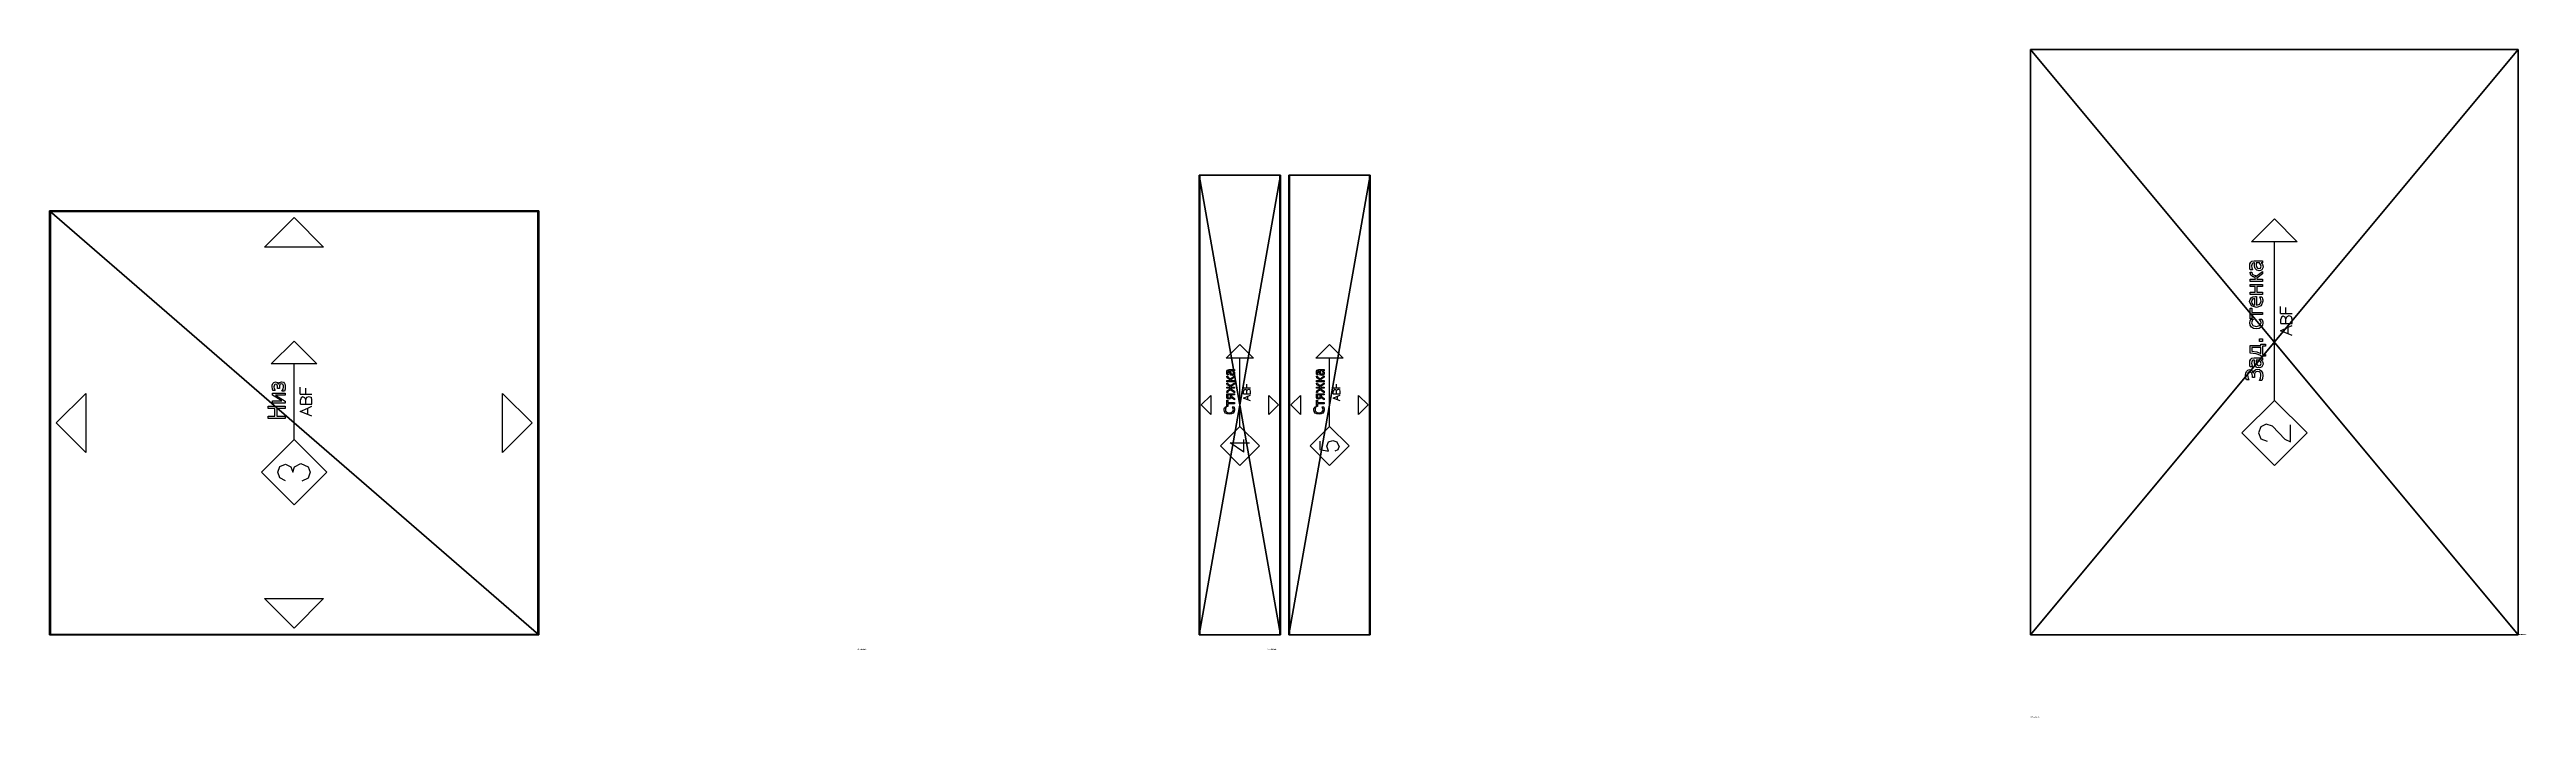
# Model space of a CAD drawing. Extents: x -23052 to 10, y -2015 to 718.
# Drawn here: x -3028 to 10, y -101 to 718 of the extents above; entities that cross this region are included whole.
import ezdxf

# ---------------------------------------------------------------- set-up
doc = ezdxf.new("R2010")
doc.units = 0
doc.header["$LTSCALE"] = 25.4
doc.layers.get('0').update_dxf_attribs({"color": 13, "linetype": 'CONTINUOUS'})
for name, color, linetype in [('ABF_CUTTINGLINES', 230, 'CONTINUOUS'), ('ABF_EDGEBANDING', 13, 'CONTINUOUS'), ('ABF_LABEL', 144, 'CONTINUOUS')]:
    doc.layers.add(name, color=color, linetype=linetype)

# ---------------------------------------------------------------- blocks, each defined once
blk = doc.blocks.new('GROUP48_1')
at = {"layer": 'ABF_LABEL', "color": 0}
for p, q in [((-29.4, 21.7), (-27.8, 22.2)), ((-29.4, 19.8), (-29.4, 21.7)), ((-29.3, 19.8), (-29.4, 19.8)), ((-28.7, 20.1), (-29.3, 19.8)), ((-27.9, 20.5), (-28.7, 20.1)), ((-26.9, 20.8), (-27.9, 20.5)), ((-27.8, 22.2), (-25.7, 22.5)), ((-25.8, 21), (-26.9, 20.8)), ((-24.8, 20.9), (-25.8, 21)), ((-25.7, 22.5), (-24, 22.3)), ((-23.9, 20.6), (-24.8, 20.9)), ((-24, 22.3), (-22.7, 21.8)), ((-23.3, 20), (-23.9, 20.6)), ((-23.1, 19.2), (-23.3, 20)), ((-22.7, 21.8), (-21.7, 20.7)), ((-21.3, 19.4), (-22.1, 17.5)), ((-21.7, 20.7), (-21.3, 19.4)), ((-75.3, 10.5), (-77.1, 5.6)), ((-65.5, 1.5), (-75.6, -8.2)), ((-70.5, 12.3), (-75.3, 10.5)), ((-65.9, 10.6), (-70.5, 12.3)), ((-63.9, 6.5), (-65.9, 10.6)), ((-65.5, 1.5), (-63.9, 6.5)), ((-45.3, 0), (78.3, 0)), ((-29.8, 9.7), (-29.8, 11.7)), ((-29.8, 11.7), (-29.7, 11.7)), ((-28.2, 9.2), (-29.8, 9.7)), ((-29.7, 11.7), (-28, 10.8)), ((-25.9, 9), (-28.2, 9.2)), ((-28, 10.8), (-26, 10.5)), ((-27.4, 15.6), (-27.4, 17)), ((-27.4, 17), (-26.2, 17)), ((-26, 15.6), (-27.4, 15.6)), ((-26.2, 17), (-24, 17.6)), ((-24.7, 15.4), (-26, 15.6)), ((-26, 10.5), (-24.7, 10.7)), ((-23.9, 9.3), (-25.9, 9)), ((-23.7, 15), (-24.7, 15.4)), ((-24.7, 10.7), (-23.6, 11.2)), ((-24, 17.6), (-23.1, 19.2)), ((-22.1, 17.5), (-23.9, 16.5)), ((-23.9, 16.5), (-23.9, 16.3)), ((-23.9, 16.3), (-22.9, 16.1)), ((-22.3, 10.2), (-23.9, 9.3)), ((-23, 14.3), (-23.7, 15)), ((-23.6, 11.2), (-23, 12)), ((-22.8, 13.2), (-23, 14.3)), ((-23, 12), (-22.8, 13.2)), ((-22.9, 16.1), (-22, 15.5)), ((-21.3, 11.5), (-22.3, 10.2)), ((-22, 15.5), (-21.3, 14.6)), ((-21.3, 14.6), (-21, 13.1)), ((-21, 13.1), (-21.3, 11.5)), ((-20, 12), (-19.6, 13.8)), ((-19.8, 10.8), (-20, 12)), ((-19.1, 9.8), (-19.8, 10.8)), ((-19.6, 13.8), (-18.2, 14.9)), ((-19.2, 18.8), (-17.9, 19.1)), ((-19.2, 17.1), (-19.2, 18.8)), ((-19.1, 17.1), (-19.2, 17.1)), ((-17.6, 17.6), (-19.1, 17.1)), ((-18.2, 9.2), (-19.1, 9.8)), ((-17.9, 13.3), (-18.3, 12.1)), ((-18.3, 12.1), (-17.8, 10.9)), ((-18.2, 14.9), (-16.3, 15.4)), ((-17, 8.9), (-18.2, 9.2)), ((-17.9, 19.1), (-16.2, 19.2)), ((-16.8, 13.9), (-17.9, 13.3)), ((-17.8, 10.9), (-16.5, 10.4)), ((-16.2, 17.8), (-17.6, 17.6)), ((-15.9, 9.1), (-17, 8.9)), ((-15.3, 14.2), (-16.8, 13.9)), ((-16.5, 10.4), (-15, 10.8)), ((-16.3, 15.4), (-13.9, 15.6)), ((-16.2, 19.2), (-14.5, 19.1)), ((-15.3, 17.7), (-16.2, 17.8)), ((-15.1, 9.4), (-15.9, 9.1)), ((-14.5, 17.4), (-15.3, 17.7)), ((-13.9, 14.3), (-15.3, 14.2)), ((-14.4, 9.8), (-15.1, 9.4)), ((-15, 10.8), (-13.9, 11.6)), ((-14.5, 19.1), (-13.3, 18.5)), ((-14, 16.9), (-14.5, 17.4)), ((-13.9, 10.2), (-14.4, 9.8)), ((-13.9, 16), (-14, 16.9)), ((-13.9, 15.6), (-13.9, 16)), ((-13.9, 11.6), (-13.9, 14.3)), ((-13.9, 9.2), (-13.9, 10.2)), ((-12.2, 9.2), (-13.9, 9.2)), ((-13.3, 18.5), (-12.5, 17.5)), ((-12.5, 17.5), (-12.2, 15.9)), ((-12.2, 15.9), (-12.2, 9.2)), ((-11, 6.9), (-11, 10.6)), ((-11, 10.6), (-10.4, 10.6)), ((-9.5, 6.9), (-11, 6.9)), ((-10.4, 10.6), (-9, 14.2)), ((-3.1, 9.2), (-9.5, 9.2)), ((-9.5, 9.2), (-9.5, 6.9)), ((-9, 14.2), (-8.5, 19)), ((-7.5, 13.6), (-8.8, 10.6)), ((-8.8, 10.6), (-4.1, 10.6)), ((-8.5, 19), (-2.5, 19)), ((-6.9, 17.6), (-7.5, 13.6)), ((-4.1, 17.6), (-6.9, 17.6)), ((-4.1, 10.6), (-4.1, 17.6)), ((-3.1, 6.9), (-3.1, 9.2)), ((-1.5, 6.9), (-3.1, 6.9)), ((-2.5, 19), (-2.5, 10.6)), ((-2.5, 10.6), (-1.5, 10.6)), ((-1.5, 10.6), (-1.5, 6.9)), ((0.6, 9.2), (0.6, 11.7)), ((0.6, 11.7), (2.7, 11.7)), ((2.7, 9.2), (0.6, 9.2)), ((2.7, 11.7), (2.7, 9.2)), ((10.5, 14.1), (10.8, 16.3)), ((10.8, 11.8), (10.5, 14.1)), ((10.8, 16.3), (11.7, 17.9)), ((11.7, 10.2), (10.8, 11.8)), ((11.7, 17.9), (13.2, 18.9)), ((13.2, 9.3), (11.7, 10.2)), ((12.9, 16.8), (12.2, 14.1)), ((12.2, 14.1), (12.9, 11.4)), ((15, 17.8), (12.9, 16.8)), ((12.9, 11.4), (15, 10.4)), ((13.2, 18.9), (15, 19.2)), ((15, 9), (13.2, 9.3)), ((15, 19.2), (16.6, 19)), ((15.9, 17.7), (15, 17.8)), ((15, 10.4), (16.5, 10.7)), ((15.9, 9.1), (15, 9)), ((16.7, 17.4), (15.9, 17.7)), ((16.6, 9.2), (15.9, 9.1)), ((16.5, 10.7), (17.8, 11.6)), ((16.6, 19), (17.9, 18.5)), ((17.3, 9.5), (16.6, 9.2)), ((17.4, 17), (16.7, 17.4)), ((17.9, 9.8), (17.3, 9.5)), ((17.8, 16.6), (17.4, 17)), ((17.9, 16.6), (17.8, 16.6)), ((17.8, 11.6), (17.9, 11.6)), ((17.9, 18.5), (17.9, 16.6)), ((17.9, 11.6), (17.9, 9.8)), ((18.3, 17.5), (18.3, 19)), ((18.3, 19), (26.6, 19)), ((21.6, 17.5), (18.3, 17.5)), ((21.6, 9.2), (21.6, 17.5)), ((23.2, 9.2), (21.6, 9.2)), ((26.6, 17.5), (23.2, 17.5)), ((23.2, 17.5), (23.2, 9.2)), ((26.6, 19), (26.6, 17.5)), ((27.1, 14), (28.4, 17.8)), ((28.4, 10.3), (27.1, 14)), ((28.4, 17.8), (31.6, 19.3)), ((32, 9), (28.4, 10.3)), ((29, 16.3), (28.8, 15.2)), ((28.8, 15.2), (34, 15.2)), ((35.6, 13.9), (28.8, 13.9)), ((28.8, 13.9), (29.6, 11.3)), ((29.6, 17.1), (29, 16.3)), ((30.4, 17.7), (29.6, 17.1)), ((29.6, 11.3), (32, 10.4)), ((31.5, 17.9), (30.4, 17.7)), ((32.7, 17.7), (31.5, 17.9)), ((31.6, 19.3), (33.3, 19)), ((32, 10.4), (33.1, 10.5)), ((33, 9), (32, 9)), ((33.4, 17.1), (32.7, 17.7)), ((33.9, 9.2), (33, 9)), ((33.1, 10.5), (34, 10.9)), ((33.3, 19), (34.5, 18.2)), ((33.8, 16.3), (33.4, 17.1)), ((34, 15.2), (33.8, 16.3)), ((34.7, 9.5), (33.9, 9.2)), ((34, 10.9), (34.8, 11.2)), ((34.5, 18.2), (35.3, 16.8)), ((35.4, 9.8), (34.7, 9.5)), ((34.8, 11.2), (35.3, 11.6)), ((35.3, 16.8), (35.6, 14.8)), ((35.3, 11.6), (35.4, 11.6)), ((35.4, 11.6), (35.4, 9.8)), ((35.6, 14.8), (35.6, 13.9)), ((37.2, 9.2), (37.2, 19)), ((37.2, 19), (38.9, 19)), ((38.9, 9.2), (37.2, 9.2)), ((38.9, 19), (38.9, 15)), ((38.9, 15), (43.3, 15)), ((43.3, 13.6), (38.9, 13.6)), ((38.9, 13.6), (38.9, 9.2)), ((43.3, 15), (43.3, 19)), ((43.3, 19), (45, 19)), ((43.3, 9.2), (43.3, 13.6)), ((45, 9.2), (43.3, 9.2)), ((45, 19), (45, 9.2)), ((47.3, 9.2), (47.3, 19)), ((47.3, 19), (49, 19)), ((49, 9.2), (47.3, 9.2)), ((49, 19), (49, 14.7)), ((49, 14.7), (50.1, 15)), ((49.8, 13.7), (49, 13.7)), ((49, 13.7), (49, 9.2)), ((53.2, 9.2), (49.8, 13.7)), ((50.1, 15), (50.8, 16)), ((50.8, 16), (51, 16.5)), ((51, 16.5), (51.2, 17)), ((51.2, 17), (52.3, 18.5)), ((52, 15.1), (51.2, 14.4)), ((51.2, 14.4), (55.2, 9.2)), ((52.5, 16.2), (52, 15.1)), ((52.3, 18.5), (54.1, 19)), ((53.1, 17.3), (52.5, 16.2)), ((54.2, 17.6), (53.1, 17.3)), ((55.2, 9.2), (53.2, 9.2)), ((54.1, 19), (54.5, 19)), ((54.5, 17.6), (54.2, 17.6)), ((54.5, 19), (54.5, 17.6)), ((55.6, 12), (56, 13.8)), ((55.8, 10.8), (55.6, 12)), ((56.4, 9.8), (55.8, 10.8)), ((56, 13.8), (57.4, 14.9)), ((56.4, 18.8), (57.7, 19.1)), ((56.4, 17.1), (56.4, 18.8)), ((56.5, 17.1), (56.4, 17.1)), ((57.4, 9.2), (56.4, 9.8)), ((58, 17.6), (56.5, 17.1)), ((57.7, 13.3), (57.3, 12.1)), ((57.3, 12.1), (57.7, 10.9)), ((57.4, 14.9), (59.3, 15.4)), ((58.5, 8.9), (57.4, 9.2)), ((57.7, 19.1), (59.4, 19.2)), ((58.8, 13.9), (57.7, 13.3)), ((57.7, 10.9), (59.1, 10.4)), ((59.4, 17.8), (58, 17.6)), ((59.7, 9.1), (58.5, 8.9)), ((60.2, 14.2), (58.8, 13.9)), ((59.1, 10.4), (60.5, 10.8)), ((59.3, 15.4), (61.7, 15.6)), ((59.4, 19.2), (61.1, 19.1)), ((60.3, 17.7), (59.4, 17.8)), ((60.5, 9.4), (59.7, 9.1)), ((61.7, 14.3), (60.2, 14.2)), ((61.1, 17.4), (60.3, 17.7)), ((60.5, 10.8), (61.7, 11.6)), ((61.2, 9.8), (60.5, 9.4)), ((61.1, 19.1), (62.3, 18.5)), ((61.6, 16.9), (61.1, 17.4)), ((61.7, 10.2), (61.2, 9.8)), ((61.7, 16), (61.6, 16.9)), ((61.7, 15.6), (61.7, 16)), ((61.7, 11.6), (61.7, 14.3)), ((61.7, 9.2), (61.7, 10.2)), ((63.4, 9.2), (61.7, 9.2)), ((62.3, 18.5), (63.1, 17.5)), ((63.1, 17.5), (63.4, 15.9)), ((63.4, 15.9), (63.4, 9.2)), ((-75.6, -8.2), (-77.6, -12.4)), ((-77.6, -12.4), (-64.3, -12.4)), ((5.2, -13.7), (6.5, -10.6)), ((6.5, -10.6), (8.9, -4.6)), ((6.5, -10.6), (11.6, -10.6)), ((8.9, -4.6), (11.6, -10.6)), ((11.6, -10.6), (13, -13.7)), ((14.5, -4.9), (18, -4.9)), ((14.5, -4.9), (14.5, -9)), ((14.5, -9), (14.5, -13.7)), ((14.5, -9), (18, -9)), ((14.5, -13.7), (18, -13.7)), ((19.5, -5.4), (18, -4.9)), ((18, -9), (19.6, -8.3)), ((18, -9), (20, -9.9)), ((18, -13.7), (19.8, -13.4)), ((20.3, -6.8), (19.5, -5.4)), ((19.6, -8.3), (20.3, -6.8)), ((20.7, -11.6), (19.8, -13.4)), ((20, -9.9), (20.7, -11.6)), ((22.3, -4.8), (22.3, -9)), ((22.3, -4.8), (27.8, -4.8)), ((22.3, -9), (27.1, -9)), ((22.3, -9), (22.3, -13.7))]:
    blk.add_line(p, q, dxfattribs=at)
for points in [[(-45.3, 0, 0), (-70.7, -25.4, 0), (-96.1, 0, 0), (-70.7, 25.4, 0), (-45.3, 0, 0)], [(78.3, 17.8, 0), (96.1, 0, 0), (78.3, -17.8, 0), (78.3, 17.8, 0)]]:
    blk.add_polyline3d(points, close=True, dxfattribs=at)
blk = doc.blocks.new('GROUP52_1')
at = {"layer": 'ABF_CUTTINGLINES', "color": 0}
blk.add_polyline3d([(599, 101, 0), (599, 819, 0), (1, 819, 0), (1, 101, 0), (599, 101, 0)], close=True, dxfattribs=at)
blk = doc.blocks.new('_______8')
at = {"layer": 'ABF_CUTTINGLINES', "color": 0}
for p, q in [((1, 101), (1, 819)), ((1, 101, 4), (1, 819, 4)), ((1, 819), (1, 819, 4)), ((1, 101), (1, 819)), ((1, 819), (599, 819)), ((1, 819, 4), (599, 819, 4)), ((1, 819), (599, 819)), ((1, 819), (1, 819, 4)), ((1, 819, 4), (599, 819, 4)), ((1, 101, 4), (1, 819, 4)), ((599, 819), (599, 101)), ((599, 819), (599, 819, 4)), ((599, 819), (599, 101)), ((599, 819), (599, 819, 4)), ((599, 819, 4), (599, 101, 4)), ((599, 819, 4), (599, 101, 4)), ((1, 101), (1, 101, 4)), ((599, 101), (1, 101)), ((599, 101), (1, 101)), ((599, 101, 4), (1, 101, 4)), ((1, 101), (1, 101, 4)), ((599, 101, 4), (1, 101, 4)), ((599, 101), (599, 101, 4)), ((599, 101), (599, 101, 4))]:
    blk.add_line(p, q, dxfattribs=at)
ref = blk.add_blockref('GROUP52_1', (0, 0, 4), dxfattribs=at)
ref.add_attrib('Skp_GroupInstanceName', '_ABF_cuttingLines', (0, 0), dxfattribs={"layer": '0', "height": 1})
at = {"layer": 'ABF_LABEL', "color": 0}
ref = blk.add_blockref('GROUP48_1', (300, 460, 4), dxfattribs=dict(at, xscale=1.574803149606299, yscale=1.574803149606299, rotation=90))
ref.add_attrib('Skp_GroupInstanceName', '_ABF_Label', (0, 0), dxfattribs={"layer": '0', "height": 1})
at = {"color": 0}
mesh = blk.add_polyface(dxfattribs=at)
corners = [(1, 819, 4), (1, 101), (1, 101, 4), (1, 819)]
mesh.append_faces([[corners[k] for k in face] for face in [(0, 1, 2), (1, 0, 3)]], dxfattribs={"vtx0": -1, "color": 0})
mesh = blk.add_polyface(dxfattribs=at)
corners = [(599, 819), (1, 101), (1, 819), (599, 101)]
mesh.append_faces([[corners[k] for k in face] for face in [(0, 1, 2), (1, 0, 3)]], dxfattribs={"vtx0": -1, "color": 0})
mesh = blk.add_polyface(dxfattribs=at)
corners = [(1, 819, 4), (599, 819), (1, 819), (599, 819, 4)]
mesh.append_faces([[corners[k] for k in face] for face in [(0, 1, 2), (1, 0, 3)]], dxfattribs={"vtx0": -1, "color": 0})
at = {"color": 7}
mesh = blk.add_polyface(dxfattribs=at)
corners = [(599, 101, 4), (1, 819, 4), (1, 101, 4), (599, 819, 4)]
mesh.append_faces([[corners[k] for k in face] for face in [(0, 1, 2), (1, 0, 3)]], dxfattribs={"vtx0": -1, "color": 7})
at = {"color": 0}
mesh = blk.add_polyface(dxfattribs=at)
corners = [(599, 819), (599, 101, 4), (599, 101), (599, 819, 4)]
mesh.append_faces([[corners[k] for k in face] for face in [(0, 1, 2), (1, 0, 3)]], dxfattribs={"vtx0": -1, "color": 0})
mesh = blk.add_polyface(dxfattribs=at)
corners = [(599, 101, 4), (1, 101), (599, 101), (1, 101, 4)]
mesh.append_faces([[corners[k] for k in face] for face in [(0, 1, 2), (1, 0, 3)]], dxfattribs={"vtx0": -1, "color": 0})
blk = doc.blocks.new('_4__THICKNESS_4')
at = {"color": 0}
ref = blk.add_blockref('_______8', (-599, -101), dxfattribs=at)
ref.add_attrib('Skp_GroupInstanceName', '__2. Зад. стенка', (0, 0), dxfattribs={"height": 1})
blk = doc.blocks.new('GROUP41_1')
at = {"layer": 'ABF_LABEL', "color": 0}
for p, q in [((-58, 12.7), (-60.1, 1.2)), ((-60.1, 1.2), (-53.5, 3.6)), ((-47.2, 12.7), (-58, 12.7)), ((-53.5, 3.6), (-48, 1.2)), ((-48, 1.2), (-46.2, -4.1)), ((-27.9, 0), (60.9, 0)), ((-12.1, 13.6), (-11.7, 16.5)), ((-11.7, 10.7), (-12.1, 13.6)), ((-11.7, 16.5), (-10.5, 18.6)), ((-10.5, 8.6), (-11.7, 10.7)), ((-10.5, 18.6), (-8.6, 19.9)), ((-8.6, 7.3), (-10.5, 8.6)), ((-10, 15.9), (-10.3, 13.6)), ((-10.3, 13.6), (-10, 11.3)), ((-9.1, 17.6), (-10, 15.9)), ((-10, 11.3), (-9.1, 9.7)), ((-7.8, 18.6), (-9.1, 17.6)), ((-9.1, 9.7), (-7.8, 8.7)), ((-8.6, 19.9), (-6.2, 20.4)), ((-6.3, 6.9), (-8.6, 7.3)), ((-6.2, 18.9), (-7.8, 18.6)), ((-7.8, 8.7), (-6.2, 8.4)), ((-5, 7), (-6.3, 6.9)), ((-6.2, 20.4), (-5, 20.3)), ((-4.9, 18.8), (-6.2, 18.9)), ((-6.2, 8.4), (-4.9, 8.6)), ((-5, 20.3), (-3.9, 20.1)), ((-3.9, 7.3), (-5, 7)), ((-3.8, 18.3), (-4.9, 18.8)), ((-4.9, 8.6), (-3.7, 9)), ((-3.9, 20.1), (-3.1, 19.7)), ((-3, 7.6), (-3.9, 7.3)), ((-2.9, 17.7), (-3.8, 18.3)), ((-3.7, 9), (-2.9, 9.6)), ((-3.1, 19.7), (-2.2, 19.3)), ((-2.2, 8), (-3, 7.6)), ((-2.3, 17.2), (-2.9, 17.7)), ((-2.9, 9.6), (-2.3, 10.1)), ((-2.2, 17.2), (-2.3, 17.2)), ((-2.3, 10.1), (-2.2, 10.1)), ((-2.2, 19.3), (-2.2, 17.2)), ((-2.2, 10.1), (-2.2, 8)), ((-1.9, 15.5), (-1.9, 16.9)), ((-1.9, 16.9), (6.4, 16.9)), ((1.5, 15.5), (-1.9, 15.5)), ((1.5, 7.1), (1.5, 15.5)), ((3.1, 7.1), (1.5, 7.1)), ((6.4, 15.5), (3.1, 15.5)), ((3.1, 15.5), (3.1, 7.1)), ((6.4, 16.9), (6.4, 15.5)), ((6.7, 7.1), (9.8, 11.2)), ((8.6, 7.1), (6.7, 7.1)), ((7.5, 14.1), (7.8, 15.4)), ((8, 12.2), (7.5, 14.1)), ((7.8, 15.4), (8.6, 16.3)), ((9.8, 11.2), (8, 12.2)), ((8.6, 16.3), (9.7, 16.8)), ((11.5, 11), (8.6, 7.1)), ((9.3, 14.8), (9.1, 14.1)), ((9.1, 14.1), (9.3, 13.3)), ((9.8, 15.3), (9.3, 14.8)), ((9.3, 13.3), (9.7, 12.7)), ((9.7, 16.8), (11.2, 16.9)), ((9.7, 12.7), (10.4, 12.4)), ((10.4, 15.5), (9.8, 15.3)), ((11.3, 15.6), (10.4, 15.5)), ((10.4, 12.4), (11.4, 12.3)), ((11.2, 16.9), (14.7, 16.9)), ((13.1, 15.6), (11.3, 15.6)), ((11.4, 12.3), (13.1, 12.3)), ((13.1, 11), (11.5, 11)), ((13.1, 12.3), (13.1, 15.6)), ((13.1, 7.1), (13.1, 11)), ((14.7, 7.1), (13.1, 7.1)), ((14.7, 16.9), (14.7, 7.1)), ((16, 7.1), (19.7, 12.3)), ((17.9, 7.1), (16, 7.1)), ((16.3, 15.5), (16.3, 16.9)), ((16.3, 16.9), (16.8, 16.9)), ((16.7, 15.5), (16.3, 15.5)), ((17.8, 15.2), (16.7, 15.5)), ((16.8, 16.9), (18.6, 16.5)), ((18.3, 14.2), (17.8, 15.2)), ((21, 11.6), (17.9, 7.1)), ((18.9, 12.9), (18.3, 14.2)), ((18.6, 16.5), (19.7, 14.9)), ((19.7, 12.3), (18.9, 12.9)), ((19.7, 14.9), (19.9, 14.4)), ((19.9, 14.4), (20.1, 13.9)), ((20.1, 13.9), (20.7, 13)), ((20.7, 13), (21.7, 12.6)), ((21.7, 11.6), (21, 11.6)), ((21.7, 12.6), (21.7, 16.9)), ((21.7, 16.9), (23.3, 16.9)), ((21.7, 7.1), (21.7, 11.6)), ((23.3, 7.1), (21.7, 7.1)), ((23.3, 16.9), (23.3, 12.6)), ((23.3, 12.6), (24.3, 13)), ((23.9, 11.6), (23.3, 11.6)), ((23.3, 11.6), (23.3, 7.1)), ((27, 7.1), (23.9, 11.6)), ((24.3, 13), (24.9, 13.9)), ((24.9, 13.9), (25.2, 14.4)), ((25.2, 14.4), (25.3, 14.9)), ((25.3, 14.9), (26.4, 16.5)), ((26.1, 13), (25.3, 12.3)), ((25.3, 12.3), (29, 7.1)), ((26.6, 14.2), (26.1, 13)), ((26.4, 16.5), (28.2, 16.9)), ((27.2, 15.2), (26.6, 14.2)), ((29, 7.1), (27, 7.1)), ((28.3, 15.5), (27.2, 15.2)), ((28.2, 16.9), (28.6, 16.9)), ((28.6, 15.5), (28.3, 15.5)), ((28.6, 16.9), (28.6, 15.5)), ((30.2, 7.1), (30.2, 16.9)), ((30.2, 16.9), (31.9, 16.9)), ((31.9, 7.1), (30.2, 7.1)), ((31.9, 16.9), (31.9, 12.7)), ((31.9, 12.7), (33, 12.9)), ((32.7, 11.6), (31.9, 11.6)), ((31.9, 11.6), (31.9, 7.1)), ((36.1, 7.1), (32.7, 11.6)), ((33, 12.9), (33.7, 13.9)), ((33.7, 13.9), (34, 14.4)), ((34, 14.4), (34.1, 14.9)), ((34.1, 14.9), (35.2, 16.5)), ((34.9, 13), (34.1, 12.3)), ((34.1, 12.3), (38.1, 7.1)), ((35.4, 14.2), (34.9, 13)), ((35.2, 16.5), (37, 16.9)), ((36, 15.2), (35.4, 14.2)), ((37.1, 15.5), (36, 15.2)), ((38.1, 7.1), (36.1, 7.1)), ((37, 16.9), (37.4, 16.9)), ((37.4, 15.5), (37.1, 15.5)), ((37.4, 16.9), (37.4, 15.5)), ((38.5, 10), (38.9, 11.7)), ((38.7, 8.7), (38.5, 10)), ((39.4, 7.7), (38.7, 8.7)), ((38.9, 11.7), (40.3, 12.8)), ((39.3, 16.7), (40.6, 17)), ((39.3, 15), (39.3, 16.7)), ((39.4, 15), (39.3, 15)), ((40.9, 15.5), (39.4, 15)), ((40.3, 7.1), (39.4, 7.7)), ((40.6, 11.2), (40.2, 10.1)), ((40.2, 10.1), (40.7, 8.8)), ((40.3, 12.8), (42.2, 13.4)), ((41.5, 6.9), (40.3, 7.1)), ((40.6, 17), (42.3, 17.1)), ((41.7, 11.9), (40.6, 11.2)), ((40.7, 8.8), (42, 8.4)), ((42.3, 15.7), (40.9, 15.5)), ((42.6, 7), (41.5, 6.9)), ((43.1, 12.1), (41.7, 11.9)), ((42, 8.4), (43.5, 8.7)), ((42.2, 13.4), (44.6, 13.6)), ((42.3, 17.1), (44, 17)), ((43.2, 15.6), (42.3, 15.7)), ((43.4, 7.3), (42.6, 7)), ((44.6, 12.3), (43.1, 12.1)), ((44, 15.4), (43.2, 15.6)), ((44.1, 7.8), (43.4, 7.3)), ((43.5, 8.7), (44.6, 9.5)), ((44, 17), (45.2, 16.4)), ((44.5, 14.8), (44, 15.4)), ((44.6, 8.2), (44.1, 7.8)), ((44.6, 13.9), (44.5, 14.8)), ((44.6, 13.6), (44.6, 13.9)), ((44.6, 9.5), (44.6, 12.3)), ((44.6, 7.1), (44.6, 8.2)), ((46.3, 7.1), (44.6, 7.1)), ((45.2, 16.4), (46, 15.4)), ((46, 15.4), (46.3, 13.8)), ((46.3, 13.8), (46.3, 7.1)), ((-58.6, -10.7), (-60.4, -7)), ((-53.8, -12.4), (-58.6, -10.7)), ((-53.8, -12.4), (-48, -9.5)), ((-46.2, -4.1), (-48, -9.5)), ((5.2, -13.7), (6.5, -10.6)), ((6.5, -10.6), (8.9, -4.6)), ((6.5, -10.6), (11.6, -10.6)), ((8.9, -4.6), (11.6, -10.6)), ((11.6, -10.6), (13, -13.7)), ((14.5, -4.9), (18, -4.9)), ((14.5, -4.9), (14.5, -9)), ((14.5, -9), (14.5, -13.7)), ((14.5, -9), (18, -9)), ((14.5, -13.7), (18, -13.7)), ((19.5, -5.4), (18, -4.9)), ((18, -9), (19.6, -8.3)), ((18, -9), (20, -9.9)), ((18, -13.7), (19.8, -13.4)), ((20.3, -6.8), (19.5, -5.4)), ((19.6, -8.3), (20.3, -6.8)), ((20.7, -11.6), (19.8, -13.4)), ((20, -9.9), (20.7, -11.6)), ((22.3, -4.8), (22.3, -9)), ((22.3, -4.8), (27.8, -4.8)), ((22.3, -9), (27.1, -9)), ((22.3, -9), (22.3, -13.7))]:
    blk.add_line(p, q, dxfattribs=at)
for points in [[(-27.9, 0, 0), (-53.3, -25.4, 0), (-78.7, 0, 0), (-53.3, 25.4, 0), (-27.9, 0, 0)], [(60.9, 17.8, 0), (78.7, 0, 0), (60.9, -17.8, 0), (60.9, 17.8, 0)]]:
    blk.add_polyline3d(points, close=True, dxfattribs=at)
blk = doc.blocks.new('GROUP53_2')
at = {"layer": 'ABF_CUTTINGLINES', "color": 0}
blk.add_polyline3d([(126, 582, 0), (28, 582, 0), (28, 18, 0), (126, 18, 0), (126, 582, 0)], close=True, dxfattribs=at)
blk = doc.blocks.new('GROUP54_2')
at = {"layer": 'ABF_EDGEBANDING', "color": 0}
for points in [[(29.5, 300, 0), (41.3, 311.8, 0), (41.3, 288.2, 0), (29.5, 300, 0)], [(124.5, 300, 0), (112.7, 288.2, 0), (112.7, 311.8, 0), (124.5, 300, 0)]]:
    blk.add_polyline3d(points, close=True, dxfattribs=at)
blk = doc.blocks.new('_______9')
at = {"color": 0}
for p, q in [((27, 582, 16), (27, 582)), ((27, 582), (27, 18)), ((27, 582, 16), (27, 18, 16)), ((127, 582, 16), (27, 582, 16)), ((27, 582, 16), (27, 18, 16)), ((127, 582, 16), (27, 582, 16)), ((127, 582), (27, 582)), ((27, 582, 16), (27, 582)), ((27, 582), (27, 18)), ((127, 582), (27, 582)), ((127, 18), (127, 582)), ((127, 582, 16), (127, 582)), ((127, 18, 16), (127, 582, 16)), ((127, 18, 16), (127, 582, 16)), ((127, 582, 16), (127, 582)), ((127, 18), (127, 582)), ((27, 18, 16), (127, 18, 16)), ((27, 18, 16), (27, 18)), ((27, 18), (127, 18)), ((27, 18, 16), (27, 18)), ((27, 18, 16), (127, 18, 16)), ((27, 18), (127, 18)), ((127, 18, 16), (127, 18)), ((127, 18, 16), (127, 18))]:
    blk.add_line(p, q, dxfattribs=at)
at = {"layer": 'ABF_CUTTINGLINES', "color": 0}
ref = blk.add_blockref('GROUP53_2', (0, 0, 16), dxfattribs=at)
ref.add_attrib('Skp_GroupInstanceName', '_ABF_cuttingLines', (0, 0), dxfattribs={"layer": '0', "height": 1})
at = {"layer": 'ABF_EDGEBANDING', "color": 0}
ref = blk.add_blockref('GROUP54_2', (0, 0, 16), dxfattribs=at)
ref.add_attrib('Skp_GroupInstanceName', '_ABF_edgeBanding', (0, 0), dxfattribs={"layer": '0', "height": 1})
at = {"layer": 'ABF_LABEL', "color": 0}
ref = blk.add_blockref('GROUP41_1', (77, 300, 16), dxfattribs=dict(at, xscale=0.9412212594764565, yscale=0.9412212594764564, rotation=90))
ref.add_attrib('Skp_GroupInstanceName', '_ABF_Label', (0, 0), dxfattribs={"layer": '0', "height": 1})
at = {"color": 0}
mesh = blk.add_polyface(dxfattribs=at)
corners = [(27, 582, 16), (27, 18), (27, 18, 16), (27, 582)]
mesh.append_faces([[corners[k] for k in face] for face in [(0, 1, 2), (1, 0, 3)]], dxfattribs={"vtx0": -1, "color": 0})
at = {"color": 7}
mesh = blk.add_polyface(dxfattribs=at)
corners = [(27, 18, 16), (127, 582, 16), (27, 582, 16), (127, 18, 16)]
mesh.append_faces([[corners[k] for k in face] for face in [(0, 1, 2), (1, 0, 3)]], dxfattribs={"vtx0": -1, "color": 7})
at = {"color": 0}
mesh = blk.add_polyface(dxfattribs=at)
corners = [(27, 582, 16), (127, 582), (27, 582), (127, 582, 16)]
mesh.append_faces([[corners[k] for k in face] for face in [(0, 1, 2), (1, 0, 3)]], dxfattribs={"vtx0": -1, "color": 0})
mesh = blk.add_polyface(dxfattribs=at)
corners = [(127, 582), (27, 18), (27, 582), (127, 18)]
mesh.append_faces([[corners[k] for k in face] for face in [(0, 1, 2), (1, 0, 3)]], dxfattribs={"vtx0": -1, "color": 0})
mesh = blk.add_polyface(dxfattribs=at)
corners = [(127, 582), (127, 18, 16), (127, 18), (127, 582, 16)]
mesh.append_faces([[corners[k] for k in face] for face in [(0, 1, 2), (1, 0, 3)]], dxfattribs={"vtx0": -1, "color": 0})
mesh = blk.add_polyface(dxfattribs=at)
corners = [(127, 18, 16), (27, 18), (127, 18), (27, 18, 16)]
mesh.append_faces([[corners[k] for k in face] for face in [(0, 1, 2), (1, 0, 3)]], dxfattribs={"vtx0": -1, "color": 0})
blk = doc.blocks.new('GROUP39_1')
at = {"layer": 'ABF_LABEL', "color": 0}
for p, q in [((-61.5, -5.2), (-49.2, 12.7)), ((-49.2, 12.7), (-49.2, -5.2)), ((-27.9, 0), (60.9, 0)), ((-12.1, 13.6), (-11.7, 16.5)), ((-11.7, 10.7), (-12.1, 13.6)), ((-11.7, 16.5), (-10.5, 18.6)), ((-10.5, 8.6), (-11.7, 10.7)), ((-10.5, 18.6), (-8.6, 19.9)), ((-8.6, 7.3), (-10.5, 8.6)), ((-10, 15.9), (-10.3, 13.6)), ((-10.3, 13.6), (-10, 11.3)), ((-9.1, 17.6), (-10, 15.9)), ((-10, 11.3), (-9.1, 9.7)), ((-7.8, 18.6), (-9.1, 17.6)), ((-9.1, 9.7), (-7.8, 8.7)), ((-8.6, 19.9), (-6.2, 20.4)), ((-6.3, 6.9), (-8.6, 7.3)), ((-6.2, 18.9), (-7.8, 18.6)), ((-7.8, 8.7), (-6.2, 8.4)), ((-5, 7), (-6.3, 6.9)), ((-6.2, 20.4), (-5, 20.3)), ((-4.9, 18.8), (-6.2, 18.9)), ((-6.2, 8.4), (-4.9, 8.6)), ((-5, 20.3), (-3.9, 20.1)), ((-3.9, 7.3), (-5, 7)), ((-3.8, 18.3), (-4.9, 18.8)), ((-4.9, 8.6), (-3.7, 9)), ((-3.9, 20.1), (-3.1, 19.7)), ((-3, 7.6), (-3.9, 7.3)), ((-2.9, 17.7), (-3.8, 18.3)), ((-3.7, 9), (-2.9, 9.6)), ((-3.1, 19.7), (-2.2, 19.3)), ((-2.2, 8), (-3, 7.6)), ((-2.3, 17.2), (-2.9, 17.7)), ((-2.9, 9.6), (-2.3, 10.1)), ((-2.2, 17.2), (-2.3, 17.2)), ((-2.3, 10.1), (-2.2, 10.1)), ((-2.2, 19.3), (-2.2, 17.2)), ((-2.2, 10.1), (-2.2, 8)), ((-1.9, 15.5), (-1.9, 16.9)), ((-1.9, 16.9), (6.4, 16.9)), ((1.5, 15.5), (-1.9, 15.5)), ((1.5, 7.1), (1.5, 15.5)), ((3.1, 7.1), (1.5, 7.1)), ((6.4, 15.5), (3.1, 15.5)), ((3.1, 15.5), (3.1, 7.1)), ((6.4, 16.9), (6.4, 15.5)), ((6.7, 7.1), (9.8, 11.2)), ((8.6, 7.1), (6.7, 7.1)), ((7.5, 14.1), (7.8, 15.4)), ((8, 12.2), (7.5, 14.1)), ((7.8, 15.4), (8.6, 16.3)), ((9.8, 11.2), (8, 12.2)), ((8.6, 16.3), (9.7, 16.8)), ((11.5, 11), (8.6, 7.1)), ((9.3, 14.8), (9.1, 14.1)), ((9.1, 14.1), (9.3, 13.3)), ((9.8, 15.3), (9.3, 14.8)), ((9.3, 13.3), (9.7, 12.7)), ((9.7, 16.8), (11.2, 16.9)), ((9.7, 12.7), (10.4, 12.4)), ((10.4, 15.5), (9.8, 15.3)), ((11.3, 15.6), (10.4, 15.5)), ((10.4, 12.4), (11.4, 12.3)), ((11.2, 16.9), (14.7, 16.9)), ((13.1, 15.6), (11.3, 15.6)), ((11.4, 12.3), (13.1, 12.3)), ((13.1, 11), (11.5, 11)), ((13.1, 12.3), (13.1, 15.6)), ((13.1, 7.1), (13.1, 11)), ((14.7, 7.1), (13.1, 7.1)), ((14.7, 16.9), (14.7, 7.1)), ((16, 7.1), (19.7, 12.3)), ((17.9, 7.1), (16, 7.1)), ((16.3, 15.5), (16.3, 16.9)), ((16.3, 16.9), (16.8, 16.9)), ((16.7, 15.5), (16.3, 15.5)), ((17.8, 15.2), (16.7, 15.5)), ((16.8, 16.9), (18.6, 16.5)), ((18.3, 14.2), (17.8, 15.2)), ((21, 11.6), (17.9, 7.1)), ((18.9, 12.9), (18.3, 14.2)), ((18.6, 16.5), (19.7, 14.9)), ((19.7, 12.3), (18.9, 12.9)), ((19.7, 14.9), (19.9, 14.4)), ((19.9, 14.4), (20.1, 13.9)), ((20.1, 13.9), (20.7, 13)), ((20.7, 13), (21.7, 12.6)), ((21.7, 11.6), (21, 11.6)), ((21.7, 12.6), (21.7, 16.9)), ((21.7, 16.9), (23.3, 16.9)), ((21.7, 7.1), (21.7, 11.6)), ((23.3, 7.1), (21.7, 7.1)), ((23.3, 16.9), (23.3, 12.6)), ((23.3, 12.6), (24.3, 13)), ((23.9, 11.6), (23.3, 11.6)), ((23.3, 11.6), (23.3, 7.1)), ((27, 7.1), (23.9, 11.6)), ((24.3, 13), (24.9, 13.9)), ((24.9, 13.9), (25.2, 14.4)), ((25.2, 14.4), (25.3, 14.9)), ((25.3, 14.9), (26.4, 16.5)), ((26.1, 13), (25.3, 12.3)), ((25.3, 12.3), (29, 7.1)), ((26.6, 14.2), (26.1, 13)), ((26.4, 16.5), (28.2, 16.9)), ((27.2, 15.2), (26.6, 14.2)), ((29, 7.1), (27, 7.1)), ((28.3, 15.5), (27.2, 15.2)), ((28.2, 16.9), (28.6, 16.9)), ((28.6, 15.5), (28.3, 15.5)), ((28.6, 16.9), (28.6, 15.5)), ((30.2, 7.1), (30.2, 16.9)), ((30.2, 16.9), (31.9, 16.9)), ((31.9, 7.1), (30.2, 7.1)), ((31.9, 16.9), (31.9, 12.7)), ((31.9, 12.7), (33, 12.9)), ((32.7, 11.6), (31.9, 11.6)), ((31.9, 11.6), (31.9, 7.1)), ((36.1, 7.1), (32.7, 11.6)), ((33, 12.9), (33.7, 13.9)), ((33.7, 13.9), (34, 14.4)), ((34, 14.4), (34.1, 14.9)), ((34.1, 14.9), (35.2, 16.5)), ((34.9, 13), (34.1, 12.3)), ((34.1, 12.3), (38.1, 7.1)), ((35.4, 14.2), (34.9, 13)), ((35.2, 16.5), (37, 16.9)), ((36, 15.2), (35.4, 14.2)), ((37.1, 15.5), (36, 15.2)), ((38.1, 7.1), (36.1, 7.1)), ((37, 16.9), (37.4, 16.9)), ((37.4, 15.5), (37.1, 15.5)), ((37.4, 16.9), (37.4, 15.5)), ((38.5, 10), (38.9, 11.7)), ((38.7, 8.7), (38.5, 10)), ((39.4, 7.7), (38.7, 8.7)), ((38.9, 11.7), (40.3, 12.8)), ((39.3, 16.7), (40.6, 17)), ((39.3, 15), (39.3, 16.7)), ((39.4, 15), (39.3, 15)), ((40.9, 15.5), (39.4, 15)), ((40.3, 7.1), (39.4, 7.7)), ((40.6, 11.2), (40.2, 10.1)), ((40.2, 10.1), (40.7, 8.8)), ((40.3, 12.8), (42.2, 13.4)), ((41.5, 6.9), (40.3, 7.1)), ((40.6, 17), (42.3, 17.1)), ((41.7, 11.9), (40.6, 11.2)), ((40.7, 8.8), (42, 8.4)), ((42.3, 15.7), (40.9, 15.5)), ((42.6, 7), (41.5, 6.9)), ((43.1, 12.1), (41.7, 11.9)), ((42, 8.4), (43.5, 8.7)), ((42.2, 13.4), (44.6, 13.6)), ((42.3, 17.1), (44, 17)), ((43.2, 15.6), (42.3, 15.7)), ((43.4, 7.3), (42.6, 7)), ((44.6, 12.3), (43.1, 12.1)), ((44, 15.4), (43.2, 15.6)), ((44.1, 7.8), (43.4, 7.3)), ((43.5, 8.7), (44.6, 9.5)), ((44, 17), (45.2, 16.4)), ((44.5, 14.8), (44, 15.4)), ((44.6, 8.2), (44.1, 7.8)), ((44.6, 13.9), (44.5, 14.8)), ((44.6, 13.6), (44.6, 13.9)), ((44.6, 9.5), (44.6, 12.3)), ((44.6, 7.1), (44.6, 8.2)), ((46.3, 7.1), (44.6, 7.1)), ((45.2, 16.4), (46, 15.4)), ((46, 15.4), (46.3, 13.8)), ((46.3, 13.8), (46.3, 7.1)), ((-61.5, -5.2), (-49.2, -5.2)), ((-49.2, -5.2), (-45.2, -5.2)), ((-49.2, -5.2), (-49.2, -12.4)), ((5.2, -13.7), (6.5, -10.6)), ((6.5, -10.6), (8.9, -4.6)), ((6.5, -10.6), (11.6, -10.6)), ((8.9, -4.6), (11.6, -10.6)), ((11.6, -10.6), (13, -13.7)), ((14.5, -4.9), (18, -4.9)), ((14.5, -4.9), (14.5, -9)), ((14.5, -9), (14.5, -13.7)), ((14.5, -9), (18, -9)), ((14.5, -13.7), (18, -13.7)), ((19.5, -5.4), (18, -4.9)), ((18, -9), (19.6, -8.3)), ((18, -9), (20, -9.9)), ((18, -13.7), (19.8, -13.4)), ((20.3, -6.8), (19.5, -5.4)), ((19.6, -8.3), (20.3, -6.8)), ((20.7, -11.6), (19.8, -13.4)), ((20, -9.9), (20.7, -11.6)), ((22.3, -4.8), (22.3, -9)), ((22.3, -4.8), (27.8, -4.8)), ((22.3, -9), (27.1, -9)), ((22.3, -9), (22.3, -13.7))]:
    blk.add_line(p, q, dxfattribs=at)
for points in [[(-27.9, 0, 0), (-53.3, -25.4, 0), (-78.7, 0, 0), (-53.3, 25.4, 0), (-27.9, 0, 0)], [(60.9, 17.8, 0), (78.7, 0, 0), (60.9, -17.8, 0), (60.9, 17.8, 0)]]:
    blk.add_polyline3d(points, close=True, dxfattribs=at)
blk = doc.blocks.new('GROUP55_2')
at = {"layer": 'ABF_CUTTINGLINES', "color": 0}
blk.add_polyline3d([(519, 582, 0), (421, 582, 0), (421, 18, 0), (519, 18, 0), (519, 582, 0)], close=True, dxfattribs=at)
blk = doc.blocks.new('GROUP56_2')
at = {"layer": 'ABF_EDGEBANDING', "color": 0}
for points in [[(422.5, 300, 0), (434.3, 311.8, 0), (434.3, 288.2, 0), (422.5, 300, 0)], [(517.5, 300, 0), (505.7, 288.2, 0), (505.7, 311.8, 0), (517.5, 300, 0)]]:
    blk.add_polyline3d(points, close=True, dxfattribs=at)
blk = doc.blocks.new('_______10')
at = {"color": 0}
for p, q in [((420, 582), (420, 18)), ((520, 582), (420, 582)), ((520, 582, 16), (420, 582, 16)), ((420, 582, 16), (420, 18, 16)), ((420, 582, 16), (420, 582)), ((420, 582), (420, 18)), ((420, 582, 16), (420, 18, 16)), ((520, 582, 16), (420, 582, 16)), ((520, 582), (420, 582)), ((420, 582, 16), (420, 582)), ((520, 18), (520, 582)), ((520, 18, 16), (520, 582, 16)), ((520, 582, 16), (520, 582)), ((520, 18), (520, 582)), ((520, 582, 16), (520, 582)), ((520, 18, 16), (520, 582, 16)), ((420, 18, 16), (520, 18, 16)), ((420, 18, 16), (420, 18)), ((420, 18), (520, 18)), ((420, 18), (520, 18)), ((420, 18, 16), (520, 18, 16)), ((420, 18, 16), (420, 18)), ((520, 18, 16), (520, 18)), ((520, 18, 16), (520, 18))]:
    blk.add_line(p, q, dxfattribs=at)
at = {"layer": 'ABF_CUTTINGLINES', "color": 0}
ref = blk.add_blockref('GROUP55_2', (0, 0, 16), dxfattribs=at)
ref.add_attrib('Skp_GroupInstanceName', '_ABF_cuttingLines', (0, 0), dxfattribs={"layer": '0', "height": 1})
at = {"layer": 'ABF_EDGEBANDING', "color": 0}
ref = blk.add_blockref('GROUP56_2', (0, 0, 16), dxfattribs=at)
ref.add_attrib('Skp_GroupInstanceName', '_ABF_edgeBanding', (0, 0), dxfattribs={"layer": '0', "height": 1})
at = {"layer": 'ABF_LABEL', "color": 0}
ref = blk.add_blockref('GROUP39_1', (470, 300, 16), dxfattribs=dict(at, xscale=0.941221259476457, yscale=0.9412212594764569, rotation=90))
ref.add_attrib('Skp_GroupInstanceName', '_ABF_Label', (0, 0), dxfattribs={"layer": '0', "height": 1})
at = {"color": 0}
mesh = blk.add_polyface(dxfattribs=at)
corners = [(520, 582), (420, 18), (420, 582), (520, 18)]
mesh.append_faces([[corners[k] for k in face] for face in [(0, 1, 2), (1, 0, 3)]], dxfattribs={"vtx0": -1, "color": 0})
at = {"color": 7}
mesh = blk.add_polyface(dxfattribs=at)
corners = [(520, 18, 16), (420, 582, 16), (420, 18, 16), (520, 582, 16)]
mesh.append_faces([[corners[k] for k in face] for face in [(0, 1, 2), (1, 0, 3)]], dxfattribs={"vtx0": -1, "color": 7})
at = {"color": 0}
mesh = blk.add_polyface(dxfattribs=at)
corners = [(420, 582, 16), (420, 18), (420, 18, 16), (420, 582)]
mesh.append_faces([[corners[k] for k in face] for face in [(0, 1, 2), (1, 0, 3)]], dxfattribs={"vtx0": -1, "color": 0})
mesh = blk.add_polyface(dxfattribs=at)
corners = [(420, 582, 16), (520, 582), (420, 582), (520, 582, 16)]
mesh.append_faces([[corners[k] for k in face] for face in [(0, 1, 2), (1, 0, 3)]], dxfattribs={"vtx0": -1, "color": 0})
mesh = blk.add_polyface(dxfattribs=at)
corners = [(520, 582), (520, 18, 16), (520, 18), (520, 582, 16)]
mesh.append_faces([[corners[k] for k in face] for face in [(0, 1, 2), (1, 0, 3)]], dxfattribs={"vtx0": -1, "color": 0})
mesh = blk.add_polyface(dxfattribs=at)
corners = [(520, 18, 16), (420, 18), (520, 18), (420, 18, 16)]
mesh.append_faces([[corners[k] for k in face] for face in [(0, 1, 2), (1, 0, 3)]], dxfattribs={"vtx0": -1, "color": 0})
blk = doc.blocks.new('___18__THICKNESS_16')
at = {"color": 0}
ref = blk.add_blockref('_______10', (-2038, -18), dxfattribs=at)
ref.add_attrib('Skp_GroupInstanceName', '__4. Стяжка', (0, 0), dxfattribs={"height": 1})
ref = blk.add_blockref('_______9', (-1535, -18), dxfattribs=at)
ref.add_attrib('Skp_GroupInstanceName', '__5. Стяжка', (0, 0), dxfattribs={"height": 1})
blk = doc.blocks.new('GROUP44_1')
at = {"layer": 'ABF_LABEL', "color": 0}
for p, q in [((3.5, 7.1), (3.5, 20.1)), ((3.5, 20.1), (5.3, 20.1)), ((5.3, 20.1), (5.3, 15)), ((11.3, 15), (11.3, 20.1)), ((11.3, 20.1), (13, 20.1)), ((13, 20.1), (13, 7.1)), ((-45, 6.6), (-42.7, 11.1)), ((-42.7, 11.1), (-38.4, 12.6)), ((-38.4, 12.6), (-34, 11.1)), ((-34.2, 2.5), (-38.4, 1.1)), ((-38.4, 1.1), (-34.2, -0.3)), ((-32.2, 6.6), (-34.2, 2.5)), ((-34, 11.1), (-32.2, 6.6)), ((-13, 0), (46, 0)), ((5.3, 7.1), (3.5, 7.1)), ((5.3, 15), (11.3, 15)), ((11.3, 13.5), (5.3, 13.5)), ((5.3, 13.5), (5.3, 7.1)), ((11.3, 7.1), (11.3, 13.5)), ((13, 7.1), (11.3, 7.1)), ((15.5, 7.1), (15.5, 16.9)), ((15.5, 16.9), (17.2, 16.9)), ((17, 7.1), (15.5, 7.1)), ((21.6, 14.4), (17, 7.1)), ((17.2, 16.9), (17.2, 9.7)), ((17.2, 9.7), (21.7, 16.9)), ((21.6, 7.1), (21.6, 14.4)), ((23.3, 7.1), (21.6, 7.1)), ((21.7, 16.9), (23.3, 16.9)), ((23.3, 16.9), (23.3, 7.1)), ((24.7, 7.6), (24.7, 9.5)), ((24.7, 9.5), (24.8, 9.5)), ((26.4, 7), (24.7, 7.6)), ((24.8, 9.5), (26.3, 8.6)), ((25.2, 16.6), (26.6, 16.9)), ((25.2, 14.8), (25.2, 16.6)), ((25.3, 14.8), (25.2, 14.8)), ((26.6, 15.5), (25.3, 14.8)), ((26.3, 8.6), (28.1, 8.3)), ((28.3, 6.9), (26.4, 7)), ((26.6, 16.9), (28.1, 17.1)), ((28.2, 15.7), (26.6, 15.5)), ((26.9, 11.5), (26.9, 12.9)), ((26.9, 12.9), (27.8, 12.9)), ((28, 11.5), (26.9, 11.5)), ((27.8, 12.9), (28.6, 12.9)), ((28.9, 11.4), (28, 11.5)), ((28.1, 17.1), (29.4, 17)), ((28.1, 8.3), (28.9, 8.4)), ((28.9, 15.6), (28.2, 15.7)), ((29.6, 7), (28.3, 6.9)), ((28.6, 12.9), (29.4, 13.1)), ((29.6, 15.4), (28.9, 15.6)), ((29.7, 11.2), (28.9, 11.4)), ((28.9, 8.4), (29.7, 8.6)), ((29.4, 17), (30.6, 16.5)), ((29.4, 13.1), (30, 13.4)), ((30, 15), (29.6, 15.4)), ((30.8, 7.5), (29.6, 7)), ((30.2, 10.8), (29.7, 11.2)), ((29.7, 8.6), (30.3, 9.1)), ((30.2, 14.3), (30, 15)), ((30, 13.4), (30.2, 14.3)), ((30.4, 9.9), (30.2, 10.8)), ((31.5, 13.1), (30.3, 12.3)), ((30.3, 12.3), (30.3, 12.2)), ((30.3, 12.2), (31.6, 11.3)), ((30.3, 9.1), (30.4, 9.9)), ((30.6, 16.5), (31.5, 15.7)), ((31.8, 8.4), (30.8, 7.5)), ((31.5, 15.7), (31.9, 14.5)), ((31.9, 14.5), (31.5, 13.1)), ((31.6, 11.3), (32.1, 9.8)), ((32.1, 9.8), (31.8, 8.4)), ((-43, -10.8), (-45.4, -5.9)), ((-38.4, -12.4), (-43, -10.8)), ((-34.2, -10.8), (-38.4, -12.4)), ((-34.2, -0.3), (-31.5, -5.2)), ((-31.5, -5.2), (-34.2, -10.8)), ((5.2, -13.7), (6.5, -10.6)), ((6.5, -10.6), (8.9, -4.6)), ((6.5, -10.6), (11.6, -10.6)), ((8.9, -4.6), (11.6, -10.6)), ((11.6, -10.6), (13, -13.7)), ((14.5, -4.9), (18, -4.9)), ((14.5, -4.9), (14.5, -9)), ((14.5, -9), (14.5, -13.7)), ((14.5, -9), (18, -9)), ((14.5, -13.7), (18, -13.7)), ((19.5, -5.4), (18, -4.9)), ((18, -9), (19.6, -8.3)), ((18, -9), (20, -9.9)), ((18, -13.7), (19.8, -13.4)), ((20.3, -6.8), (19.5, -5.4)), ((19.6, -8.3), (20.3, -6.8)), ((20.7, -11.6), (19.8, -13.4)), ((20, -9.9), (20.7, -11.6)), ((22.3, -4.8), (22.3, -9)), ((22.3, -4.8), (27.8, -4.8)), ((22.3, -9), (27.1, -9)), ((22.3, -9), (22.3, -13.7))]:
    blk.add_line(p, q, dxfattribs=at)
for points in [[(-13, 0, 0), (-38.4, -25.4, 0), (-63.8, 0, 0), (-38.4, 25.4, 0), (-13, 0, 0)], [(46, 17.8, 0), (63.8, 0, 0), (46, -17.8, 0), (46, 17.8, 0)]]:
    blk.add_polyline3d(points, close=True, dxfattribs=at)
blk = doc.blocks.new('GROUP57_2')
at = {"layer": 'ABF_CUTTINGLINES', "color": 0}
blk.add_polyline3d([(599, -519, 0), (599, -1, 0), (1, -1, 0), (1, -519, 0), (599, -519, 0)], close=True, dxfattribs=at)
blk = doc.blocks.new('GROUP58_2')
at = {"layer": 'ABF_EDGEBANDING', "color": 0}
for points in [[(300, -8.2, 0), (336.2, -44.5, 0), (263.8, -44.5, 0), (300, -8.2, 0)], [(8.2, -260, 0), (44.5, -223.8, 0), (44.5, -296.2, 0), (8.2, -260, 0)], [(591.8, -260, 0), (555.5, -296.2, 0), (555.5, -223.8, 0), (591.8, -260, 0)], [(300, -511.8, 0), (263.8, -475.5, 0), (336.2, -475.5, 0), (300, -511.8, 0)]]:
    blk.add_polyline3d(points, close=True, dxfattribs=at)
blk = doc.blocks.new('_______11')
at = {"color": 0}
for p, q in [((0, 0, 18), (0, -520, 18)), ((0, 0, 18), (0, 0)), ((0, 0), (0, -520)), ((600, 0, 18), (0, 0, 18)), ((0, 0, 18), (0, -520, 18)), ((600, 0), (0, 0)), ((0, 0), (0, -520)), ((600, 0), (0, 0)), ((0, 0, 18), (0, 0)), ((600, 0, 18), (0, 0, 18)), ((600, -520, 18), (600, 0, 18)), ((600, -520, 18), (600, 0, 18)), ((600, -520), (600, 0)), ((600, 0, 18), (600, 0)), ((600, -520), (600, 0)), ((600, 0, 18), (600, 0)), ((0, -520, 18), (0, -520)), ((0, -520, 18), (0, -520)), ((0, -520), (600, -520)), ((0, -520, 18), (600, -520, 18)), ((0, -520, 18), (600, -520, 18)), ((0, -520), (600, -520)), ((600, -520, 18), (600, -520)), ((600, -520, 18), (600, -520))]:
    blk.add_line(p, q, dxfattribs=at)
at = {"layer": 'ABF_CUTTINGLINES', "color": 0}
ref = blk.add_blockref('GROUP57_2', (0, 0, 18), dxfattribs=at)
ref.add_attrib('Skp_GroupInstanceName', '_ABF_cuttingLines', (0, 0), dxfattribs={"layer": '0', "height": 1})
at = {"layer": 'ABF_EDGEBANDING', "color": 0}
ref = blk.add_blockref('GROUP58_2', (0, 0, 18), dxfattribs=at)
ref.add_attrib('Skp_GroupInstanceName', '_ABF_edgeBanding', (0, 0), dxfattribs={"layer": '0', "height": 1})
at = {"layer": 'ABF_LABEL', "color": 0}
ref = blk.add_blockref('GROUP44_1', (300, -260, 18), dxfattribs=dict(at, xscale=1.574803149606299, yscale=1.574803149606299, rotation=90.00000000000001))
ref.add_attrib('Skp_GroupInstanceName', '_ABF_Label', (0, 0), dxfattribs={"layer": '0', "height": 1})
at = {"color": 0}
mesh = blk.add_polyface(dxfattribs=at)
corners = [(0, 0, 18), (0, -520), (0, -520, 18), (0, 0)]
mesh.append_faces([[corners[k] for k in face] for face in [(0, 1, 2), (1, 0, 3)]], dxfattribs={"vtx0": -1, "color": 0})
at = {"color": 7}
mesh = blk.add_polyface(dxfattribs=at)
corners = [(600, -520, 18), (0, 0, 18), (0, -520, 18), (600, 0, 18)]
mesh.append_faces([[corners[k] for k in face] for face in [(0, 1, 2), (1, 0, 3)]], dxfattribs={"vtx0": -1, "color": 7})
at = {"color": 0}
mesh = blk.add_polyface(dxfattribs=at)
corners = [(0, 0), (600, -520), (0, -520), (600, 0)]
mesh.append_faces([[corners[k] for k in face] for face in [(0, 1, 2), (1, 0, 3)]], dxfattribs={"vtx0": -1, "color": 0})
mesh = blk.add_polyface(dxfattribs=at)
corners = [(0, 0, 18), (600, 0), (0, 0), (600, 0, 18)]
mesh.append_faces([[corners[k] for k in face] for face in [(0, 1, 2), (1, 0, 3)]], dxfattribs={"vtx0": -1, "color": 0})
mesh = blk.add_polyface(dxfattribs=at)
corners = [(600, 0), (600, -520, 18), (600, -520), (600, 0, 18)]
mesh.append_faces([[corners[k] for k in face] for face in [(0, 1, 2), (1, 0, 3)]], dxfattribs={"vtx0": -1, "color": 0})
mesh = blk.add_polyface(dxfattribs=at)
corners = [(600, -520, 18), (0, -520), (600, -520), (0, -520, 18)]
mesh.append_faces([[corners[k] for k in face] for face in [(0, 1, 2), (1, 0, 3)]], dxfattribs={"vtx0": -1, "color": 0})
blk = doc.blocks.new('______2')
blk = doc.blocks.new('_______14')
blk = doc.blocks.new('_______15')
blk = doc.blocks.new('___18__THICKNESS_18')
at = {"color": 0}
ref = blk.add_blockref('_______15', (-4716, -118), dxfattribs=at)
ref.add_attrib('Skp_GroupInstanceName', '__6. Стойка', (0, 0), dxfattribs={"height": 1})
ref = blk.add_blockref('_______14', (-3666, -118), dxfattribs=at)
ref.add_attrib('Skp_GroupInstanceName', '__7. Стойка', (0, 0), dxfattribs={"height": 1})
ref = blk.add_blockref('______2', (-3658, -18), dxfattribs=at)
ref.add_attrib('Skp_GroupInstanceName', '__1. Полка', (0, 0), dxfattribs={"height": 1})
ref = blk.add_blockref('_______11', (-3028, 520), dxfattribs=at)
ref.add_attrib('Skp_GroupInstanceName', '__3. Низ', (0, 0), dxfattribs={"height": 1})
blk = doc.blocks.new('GROUP44_2')

msp = doc.modelspace()

# ---------------------------------------------------------------- block references
at = {"color": 0}
ref = msp.add_blockref('___18__THICKNESS_18', (0, 0), dxfattribs=at)
ref.add_attrib('Skp_ComponentInstanceName', 'ABF_Flatten', (0, 0), dxfattribs={"height": 0.2})
ref = msp.add_blockref('_4__THICKNESS_4', (0, 0), dxfattribs=at)
ref.add_attrib('Skp_ComponentInstanceName', 'ABF_Flatten', (0, 0), dxfattribs={"height": 0.2})
ref = msp.add_blockref('___18__THICKNESS_16', (0, 0), dxfattribs=at)
ref.add_attrib('Skp_ComponentInstanceName', 'ABF_Flatten', (0, 0), dxfattribs={"height": 0.2})
ref = msp.add_blockref('GROUP44_2', (0, 0), dxfattribs=at)
ref.add_attrib('Skp_GroupInstanceName', 'ABF_Flatten', (0, 0), dxfattribs={"height": 1})

doc.saveas('drawing.dxf')
